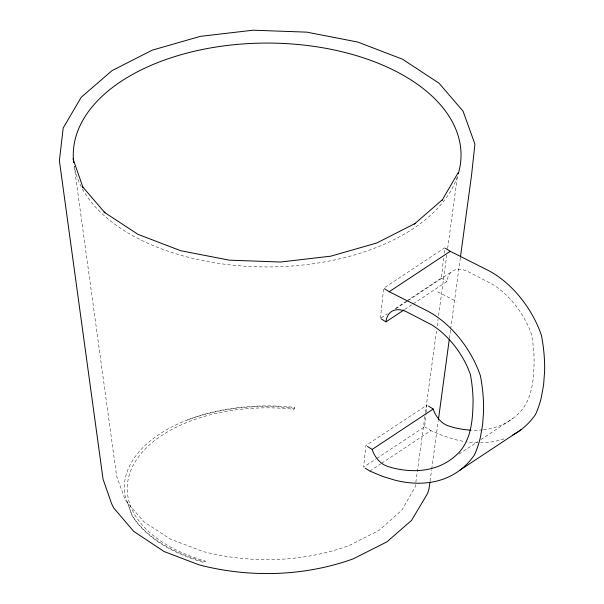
<?xml version="1.0" encoding="UTF-8"?>
<svg xmlns="http://www.w3.org/2000/svg" width="604" height="604" viewBox="0 0 604 604"><rect width="100%" height="100%" fill="white"/><g stroke="black" fill="none" stroke-linecap="round" stroke-linejoin="round"><path stroke-width="0.45" stroke-dasharray="3.02 2.27" d="M380.399 318.383L383.563 289.142M376.873 458.345L424.612 426.749L426.077 413.227M426.175 412.328L426.952 405.118L365.911 445.51L363.57 467.149L376.096 458.859M407.005 300.777L441.441 277.983L443.615 257.885M444.106 253.318L444.703 247.836L384.446 287.715M424.884 416.413L415.22 486.884L401.796 510.297L378.98 530.38L348.78 545.691C302.045 562.437 250.705 563.796 202.763 551.437L170.23 539.002L143.971 521.848L125.292 500.255L116.61 476.035L74.232 166.387M425.39 412.675L436.647 329.61M437.153 325.881L438.043 319.35M438.549 315.613L446.771 254.948M447.662 248.418L457.319 177.176M430.071 481.139L431.588 469.942M431.717 469.006L438.293 420.475M449.429 338.338L450.569 329.935M450.697 328.999L460.437 257.138M381.184 317.863L387.443 313.725M395.273 308.546L406.228 301.29M395.779 308.742L407.511 300.973M408.296 300.452L452.124 271.445M404.748 309.422L412.57 304.242M413.355 303.729L447.005 281.456A28.116 17.297 56.5 0 1 468.062 271.641L492.94 284.537A64.583 39.736 56.5 0 1 529.285 328.501L531.46 334.201L532.388 339.652A155.5 95.681 56.5 0 1 534.11 359.554C533.921 377.591 532.826 397.961 520.18 411.928A149.498 91.989 56.5 0 1 483.487 429.791M369.829 471.052L380.784 463.804M381.569 463.283L430.871 430.652L443.653 436.012L456.262 439.848A163.45 100.566 56.5 0 0 465.088 441.63M458.995 454.087L477.772 441.652M480.905 439.584L512.992 418.346M437.545 291.838L456.503 301.388M441.441 277.983L447.005 281.456M424.612 426.749L430.871 430.652M127.406 502.354L132.027 515.167A141.336 81.631 0.1 0 0 204.877 561.909M482.558 429.889A149.498 91.989 56.5 0 1 471.46 430.169M503.985 438.844A163.45 100.566 56.5 0 1 480.414 442.808M477.726 442.792A163.45 100.566 56.5 0 1 465.963 441.766M187.504 419.999A141.336 81.631 0.1 0 1 294.412 408.304M457.402 176.557A193.884 111.936 0 0 1 258.021 266.817A193.884 111.936 0 0 1 74.224 166.13M294.677 407.451L294.08 409.338A139.909 80.777 0 0 0 134.549 462.838A139.909 80.777 0 0 0 205.594 561.139L204.25 562.573A142.967 82.544 0 0 1 131.883 515.182L124.507 494.064A142.967 82.544 0 0 1 294.677 407.451"/><path stroke-width="0.91" d="M429.942 482.075L429.059 488.606L427.67 493.317L411.528 520.421L386.892 541.871L353.227 558.859C303.948 576.518 249.814 577.952 199.252 564.921L164.107 551.543L133.703 531.354L113.552 507.79L111.544 503.494L103.058 479.191L59.388 160.649L63.194 128.01L81.2 97.282L111.967 70.66L152.291 50.132L200.445 36.338L253.144 30.2L306.794 32.148L357.749 42.046L402.528 59.222L439.01 83.193L463.049 111.151L474.51 142.952L474.903 144.296L471.49 175.621L460.437 257.138M438.421 419.538L449.3 339.267M441.924 200.543L458.126 172.744M442.626 199.501L414.397 224.031L415.25 223.412L376.76 242.997L330.811 256.172L280.513 262.023L229.309 260.165L180.687 250.713L137.954 234.322L104.024 212.102L104.96 212.797L82.28 186.417L83.02 187.512L72.978 158.754M384.454 288.727L389.225 291.702L450.267 251.302L487.33 269.973A78.535 48.32 56.5 0 1 541.463 335.447A169.437 104.25 56.5 0 1 544.597 371.52L543.6 384.876L541.32 397.402A169.437 104.25 56.5 0 1 535.567 414.382A163.45 100.566 56.5 0 1 512.849 434.956M381.192 318.882L385.964 321.856L403.963 309.943M367.474 446.492L372.17 449.421L433.211 409.021A18.112 11.144 56.5 0 0 448.364 425.88L453.823 427.541A149.498 91.989 56.5 0 0 470.554 430.116M459.908 470.191L520.95 429.799M389.225 291.702L426.288 310.373A78.535 48.32 56.5 0 1 480.422 375.847A169.437 104.25 56.5 0 1 483.555 411.92L482.558 425.276L480.278 437.802A169.437 104.25 56.5 0 1 474.525 454.782A163.45 100.566 56.5 0 1 395.22 480.248L382.611 476.413L369.829 471.052L365.141 468.123M445.495 248.327L450.267 251.302M428.515 406.092L433.211 409.021M372.17 449.421A18.112 11.144 56.5 0 0 387.323 466.28L392.781 467.941A149.498 91.989 56.5 0 0 459.138 452.328C471.784 438.353 472.879 417.991 473.068 399.954A155.5 95.681 56.5 0 0 471.346 380.052L470.418 374.593L468.243 368.901A64.583 39.736 56.5 0 0 431.898 324.937L407.021 312.041A28.116 17.297 56.5 0 0 385.964 321.856M73.718 162.619A193.884 111.936 0 0 1 276.964 43.209A193.884 111.936 0 0 1 458.255 173.877"/></g></svg>
